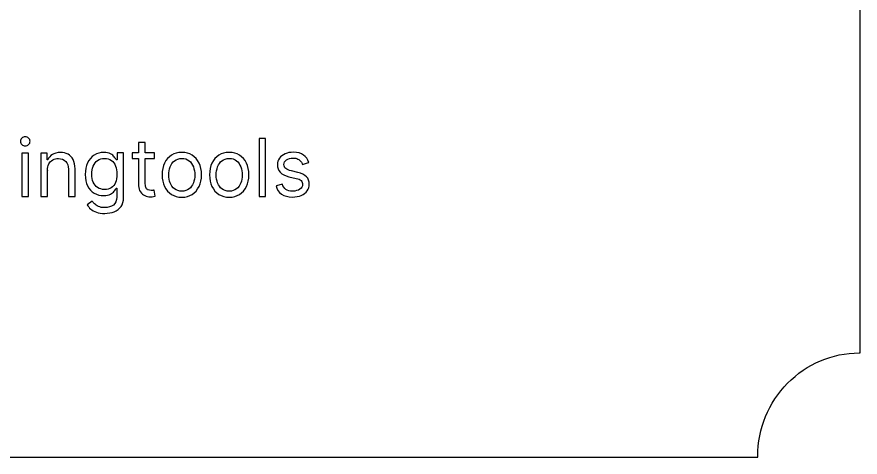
# Model space of a CAD drawing. Header units: millimetres. Extents: x -52 to 52, y -25 to 37.
# Drawn here: x 0.6 to 52.5, y -25 to 2.1 of the extents above; entities that cross this region are included whole.
import ezdxf

# ---------------------------------------------------------------- set-up
doc = ezdxf.new("R2010")
doc.units = ezdxf.units.MM
doc.header["$MEASUREMENT"] = 0
doc.layers.add('layer 1', color=7, linetype='Continuous')

msp = doc.modelspace()

# ---------------------------------------------------------------- linework, layer by layer
at = {"layer": 'layer 1', "lineweight": 25}
msp.add_open_spline([(46.2098, -25), (46.2098, -25), (-46.2147, -25), (-46.2147, -25), (-46.2147, -25), (-46.2147, -25), (-46.2147, -24.9397), (-46.2147, -24.9397), (-46.2147, -24.9397), (-46.2147, -23.2402), (-46.861, -21.6463), (-48.0401, -20.4496), (-48.0401, -20.4496), (-49.2143, -19.2478), (-50.7782, -18.5891), (-52.4408, -18.5891), (-52.4408, -18.5891), (-52.4408, -18.5891), (-52.5, -18.5891), (-52.5, -18.5891), (-52.5, -18.5891), (-52.5, -18.5891), (-52.5, 18.5942), (-52.5, 18.5942), (-52.5, 18.5942), (-52.5, 18.5942), (-52.4408, 18.5942), (-52.4408, 18.5942), (-52.4408, 18.5942), (-50.7733, 18.5942), (-49.2143, 19.2528), (-48.0401, 20.4546), (-48.0401, 20.4546), (-46.861, 21.6513), (-46.2147, 23.2452), (-46.2147, 24.9397), (-46.2147, 24.9397), (-46.2147, 24.9397), (-46.2147, 25), (-46.2147, 25), (-46.2147, 25), (-46.2147, 25), (46.2098, 25), (46.2098, 25), (46.2098, 25), (46.2098, 25), (46.2098, 24.9397), (46.2098, 24.9397), (46.2098, 24.9397), (46.2098, 23.2453), (46.861, 21.6513), (48.0352, 20.4546), (48.0352, 20.4546), (49.2143, 19.2529), (50.7782, 18.5942), (52.4408, 18.5942), (52.4408, 18.5942), (52.4408, 18.5942), (52.5, 18.5942), (52.5, 18.5942), (52.5, 18.5942), (52.5, 18.5942), (52.5, -18.5891), (52.5, -18.5891), (52.5, -18.5891), (52.5, -18.5891), (52.4408, -18.5891), (52.4408, -18.5891), (52.4408, -18.5891), (50.7782, -18.5891), (49.2143, -19.2528), (48.0352, -20.4496), (48.0352, -20.4496), (46.8561, -21.6463), (46.2098, -23.2402), (46.2098, -24.9397), (46.2098, -24.9397), (46.2098, -24.9397), (46.2098, -25), (46.2098, -25)], degree=3, knots=[0, 0, 0, 0, 0.047619, 0.047619, 0.047619, 0.047619, 0.0952381, 0.0952381, 0.0952381, 0.0952381, 0.1428571, 0.1428571, 0.1428571, 0.1428571, 0.1904762, 0.1904762, 0.1904762, 0.1904762, 0.2380952, 0.2380952, 0.2380952, 0.2380952, 0.2857143, 0.2857143, 0.2857143, 0.2857143, 0.3333333, 0.3333333, 0.3333333, 0.3333333, 0.3809524, 0.3809524, 0.3809524, 0.3809524, 0.4285714, 0.4285714, 0.4285714, 0.4285714, 0.4761905, 0.4761905, 0.4761905, 0.4761905, 0.5238095, 0.5238095, 0.5238095, 0.5238095, 0.5714286, 0.5714286, 0.5714286, 0.5714286, 0.6190476, 0.6190476, 0.6190476, 0.6190476, 0.6666667, 0.6666667, 0.6666667, 0.6666667, 0.7142857, 0.7142857, 0.7142857, 0.7142857, 0.7619048, 0.7619048, 0.7619048, 0.7619048, 0.8095238, 0.8095238, 0.8095238, 0.8095238, 0.8571429, 0.8571429, 0.8571429, 0.8571429, 0.9047619, 0.9047619, 0.9047619, 0.9047619, 1, 1, 1, 1], dxfattribs=at)
at = {"layer": 'layer 1', "color": 242}
for points, knots in [([(1.1609, -5.8372), (1.0795, -5.8372), (1.0144, -5.81), (0.9547, -5.7558), (0.9547, -5.7558), (0.8951, -5.7015), (0.8679, -5.6364), (0.8679, -5.5604), (0.8679, -5.5604), (0.8679, -5.4845), (0.8951, -5.4194), (0.9547, -5.365), (0.9547, -5.365), (1.0144, -5.3108), (1.0795, -5.2836), (1.1609, -5.2836), (1.1609, -5.2836), (1.2424, -5.2836), (1.3076, -5.3108), (1.3672, -5.365), (1.3672, -5.365), (1.4269, -5.4194), (1.4541, -5.4845), (1.4541, -5.5604), (1.4541, -5.5604), (1.4541, -5.6364), (1.4269, -5.7015), (1.3672, -5.7558), (1.3672, -5.7558), (1.3076, -5.81), (1.2424, -5.8372), (1.1609, -5.8372)], [0, 0, 0, 0, 0.1111111, 0.1111111, 0.1111111, 0.1111111, 0.2222222, 0.2222222, 0.2222222, 0.2222222, 0.3333333, 0.3333333, 0.3333333, 0.3333333, 0.4444444, 0.4444444, 0.4444444, 0.4444444, 0.5555556, 0.5555556, 0.5555556, 0.5555556, 0.6666667, 0.6666667, 0.6666667, 0.6666667, 0.7777778, 0.7777778, 0.7777778, 0.7777778, 1, 1, 1, 1]), ([(9.1601, -8.9305), (9.1601, -8.9305), (9.095, -8.9521), (9.0462, -8.963), (9.0462, -8.963), (8.9973, -8.9739), (8.9322, -8.9793), (8.8562, -8.9793), (8.8562, -8.9793), (8.7422, -8.9793), (8.6283, -8.9521), (8.5143, -8.9033), (8.5143, -8.9033), (8.4058, -8.8545), (8.3136, -8.7786), (8.243, -8.6754), (8.243, -8.6754), (8.1724, -8.5777), (8.1345, -8.4475), (8.1345, -8.29), (8.1345, -8.29), (8.1345, -8.29), (8.1345, -6.6241), (8.1345, -6.6241), (8.1345, -6.6241), (8.1345, -6.6241), (7.7329, -6.6241), (7.7329, -6.6241), (7.7329, -6.6241), (7.7329, -6.6241), (7.7329, -6.2767), (7.7329, -6.2767), (7.7329, -6.2767), (7.7329, -6.2767), (8.1345, -6.2767), (8.1345, -6.2767), (8.1345, -6.2767), (8.1345, -6.2767), (8.1345, -5.6418), (8.1345, -5.6418), (8.1345, -5.6418), (8.1345, -5.6418), (8.5415, -5.6418), (8.5415, -5.6418), (8.5415, -5.6418), (8.5415, -5.6418), (8.5415, -6.2767), (8.5415, -6.2767), (8.5415, -6.2767), (8.5415, -6.2767), (9.1113, -6.2767), (9.1113, -6.2767), (9.1113, -6.2767), (9.1113, -6.2767), (9.1113, -6.6241), (9.1113, -6.6241), (9.1113, -6.6241), (9.1113, -6.6241), (8.5415, -6.6241), (8.5415, -6.6241), (8.5415, -6.6241), (8.5415, -6.6241), (8.5415, -8.1816), (8.5415, -8.1816), (8.5415, -8.1816), (8.5415, -8.2954), (8.5632, -8.3823), (8.5957, -8.4421), (8.5957, -8.4421), (8.6283, -8.4963), (8.6717, -8.5342), (8.726, -8.556), (8.726, -8.556), (8.7802, -8.5723), (8.8399, -8.5831), (8.8997, -8.5831), (8.8997, -8.5831), (8.943, -8.5831), (8.9811, -8.5831), (9.0082, -8.5831), (9.0082, -8.5831), (9.0407, -8.5777), (9.0625, -8.5723), (9.0787, -8.5668), (9.0787, -8.5668), (9.0787, -8.5668), (9.1601, -8.9359), (9.1601, -8.9359), (9.1601, -8.9359), (9.1601, -8.9359), (9.1601, -8.9305), (9.1601, -8.9305)], [0, 0, 0, 0, 0.0416667, 0.0416667, 0.0416667, 0.0416667, 0.0833333, 0.0833333, 0.0833333, 0.0833333, 0.125, 0.125, 0.125, 0.125, 0.1666667, 0.1666667, 0.1666667, 0.1666667, 0.2083333, 0.2083333, 0.2083333, 0.2083333, 0.25, 0.25, 0.25, 0.25, 0.2916667, 0.2916667, 0.2916667, 0.2916667, 0.3333333, 0.3333333, 0.3333333, 0.3333333, 0.375, 0.375, 0.375, 0.375, 0.4166667, 0.4166667, 0.4166667, 0.4166667, 0.4583333, 0.4583333, 0.4583333, 0.4583333, 0.5, 0.5, 0.5, 0.5, 0.5416667, 0.5416667, 0.5416667, 0.5416667, 0.5833333, 0.5833333, 0.5833333, 0.5833333, 0.625, 0.625, 0.625, 0.625, 0.6666667, 0.6666667, 0.6666667, 0.6666667, 0.7083333, 0.7083333, 0.7083333, 0.7083333, 0.75, 0.75, 0.75, 0.75, 0.7916667, 0.7916667, 0.7916667, 0.7916667, 0.8333333, 0.8333333, 0.8333333, 0.8333333, 0.875, 0.875, 0.875, 0.875, 0.9166667, 0.9166667, 0.9166667, 0.9166667, 1, 1, 1, 1]), ([(15.9437, -5.3922), (15.9437, -5.3922), (15.9437, -8.9467), (15.9437, -8.9467), (15.9437, -8.9467), (15.9437, -8.9467), (15.5367, -8.9467), (15.5367, -8.9467), (15.5367, -8.9467), (15.5367, -8.9467), (15.5367, -5.3922), (15.5367, -5.3922), (15.5367, -5.3922), (15.5367, -5.3922), (15.9437, -5.3922), (15.9437, -5.3922)], [0, 0, 0, 0, 0.2, 0.2, 0.2, 0.2, 0.4, 0.4, 0.4, 0.4, 0.6, 0.6, 0.6, 0.6, 1, 1, 1, 1]), ([(0.9547, -8.9467), (0.9547, -8.9467), (0.9547, -6.2822), (0.9547, -6.2822), (0.9547, -6.2822), (0.9547, -6.2822), (1.3618, -6.2821), (1.3618, -6.2821), (1.3618, -6.2821), (1.3618, -6.2821), (1.3618, -8.9467), (1.3618, -8.9467), (1.3618, -8.9467), (1.3618, -8.9467), (0.9547, -8.9467), (0.9547, -8.9467)], [0, 0, 0, 0, 0.2, 0.2, 0.2, 0.2, 0.4, 0.4, 0.4, 0.4, 0.6, 0.6, 0.6, 0.6, 1, 1, 1, 1]), ([(2.5231, -7.3404), (2.5231, -7.3404), (2.5231, -8.9467), (2.5231, -8.9467), (2.5231, -8.9467), (2.5231, -8.9467), (2.1161, -8.9467), (2.1161, -8.9467), (2.1161, -8.9467), (2.1161, -8.9467), (2.1161, -6.2822), (2.1161, -6.2822), (2.1161, -6.2822), (2.1161, -6.2822), (2.5122, -6.2821), (2.5122, -6.2821), (2.5122, -6.2821), (2.5122, -6.2821), (2.5122, -6.7), (2.5122, -6.7), (2.5122, -6.7), (2.5122, -6.7), (2.5447, -6.7), (2.5447, -6.7), (2.5447, -6.7), (2.6099, -6.5644), (2.7021, -6.4558), (2.827, -6.3745), (2.827, -6.3745), (2.9517, -6.2931), (3.12, -6.2497), (3.3208, -6.2497), (3.3208, -6.2497), (3.4999, -6.2497), (3.6573, -6.2876), (3.7929, -6.3582), (3.7929, -6.3582), (3.9286, -6.4342), (4.0317, -6.5427), (4.1076, -6.6892), (4.1076, -6.6892), (4.1836, -6.8358), (4.2216, -7.0257), (4.2216, -7.2536), (4.2216, -7.2536), (4.2216, -7.2536), (4.2216, -8.9469), (4.2216, -8.9469), (4.2216, -8.9469), (4.2216, -8.9469), (3.8147, -8.9467), (3.8147, -8.9467), (3.8147, -8.9467), (3.8147, -8.9467), (3.8147, -7.2807), (3.8147, -7.2807), (3.8147, -7.2807), (3.8147, -7.069), (3.7605, -6.9062), (3.6519, -6.7923), (3.6519, -6.7923), (3.5433, -6.6729), (3.3914, -6.6186), (3.2014, -6.6186), (3.2014, -6.6186), (3.0712, -6.6186), (2.9518, -6.6458), (2.8542, -6.7055), (2.8542, -6.7055), (2.751, -6.7597), (2.6696, -6.8466), (2.61, -6.9551), (2.61, -6.9551), (2.5502, -7.0637), (2.5231, -7.1939), (2.5231, -7.3513), (2.5231, -7.3513), (2.5231, -7.3513), (2.5231, -7.3404), (2.5231, -7.3404)], [0, 0, 0, 0, 0.047619, 0.047619, 0.047619, 0.047619, 0.0952381, 0.0952381, 0.0952381, 0.0952381, 0.1428571, 0.1428571, 0.1428571, 0.1428571, 0.1904762, 0.1904762, 0.1904762, 0.1904762, 0.2380952, 0.2380952, 0.2380952, 0.2380952, 0.2857143, 0.2857143, 0.2857143, 0.2857143, 0.3333333, 0.3333333, 0.3333333, 0.3333333, 0.3809524, 0.3809524, 0.3809524, 0.3809524, 0.4285714, 0.4285714, 0.4285714, 0.4285714, 0.4761905, 0.4761905, 0.4761905, 0.4761905, 0.5238095, 0.5238095, 0.5238095, 0.5238095, 0.5714286, 0.5714286, 0.5714286, 0.5714286, 0.6190476, 0.6190476, 0.6190476, 0.6190476, 0.6666667, 0.6666667, 0.6666667, 0.6666667, 0.7142857, 0.7142857, 0.7142857, 0.7142857, 0.7619048, 0.7619048, 0.7619048, 0.7619048, 0.8095238, 0.8095238, 0.8095238, 0.8095238, 0.8571429, 0.8571429, 0.8571429, 0.8571429, 0.9047619, 0.9047619, 0.9047619, 0.9047619, 1, 1, 1, 1]), ([(6.0505, -9.9996), (5.8552, -9.9996), (5.6815, -9.9725), (5.5405, -9.9235), (5.5405, -9.9235), (5.3993, -9.8747), (5.2799, -9.8097), (5.1877, -9.7283), (5.1877, -9.7283), (5.0954, -9.6469), (5.0194, -9.56), (4.9598, -9.4677), (4.9598, -9.4677), (4.9598, -9.4677), (5.2854, -9.2398), (5.2854, -9.2398), (5.2854, -9.2398), (5.3233, -9.2886), (5.3668, -9.3429), (5.4264, -9.4081), (5.4264, -9.4081), (5.4861, -9.4732), (5.5621, -9.5274), (5.6598, -9.5709), (5.6598, -9.5709), (5.7575, -9.6197), (5.8877, -9.6414), (6.0505, -9.6414), (6.0505, -9.6414), (6.2676, -9.6414), (6.4413, -9.5872), (6.5824, -9.484), (6.5824, -9.484), (6.7234, -9.3809), (6.794, -9.2181), (6.794, -8.9956), (6.794, -8.9956), (6.794, -8.9956), (6.794, -8.4528), (6.794, -8.4528), (6.794, -8.4528), (6.794, -8.4528), (6.7615, -8.453), (6.7615, -8.453), (6.7615, -8.453), (6.7289, -8.5018), (6.691, -8.5615), (6.6312, -8.632), (6.6312, -8.632), (6.577, -8.7025), (6.4956, -8.7678), (6.3979, -8.822), (6.3979, -8.822), (6.2949, -8.8762), (6.1591, -8.9034), (5.9854, -8.9034), (5.9854, -8.9034), (5.7684, -8.9034), (5.5784, -8.8546), (5.4047, -8.7514), (5.4047, -8.7514), (5.2312, -8.6483), (5.1009, -8.5018), (4.9977, -8.3064), (4.9977, -8.3064), (4.9001, -8.1111), (4.8512, -7.8777), (4.8512, -7.5955), (4.8512, -7.5955), (4.8512, -7.3134), (4.9001, -7.0854), (4.9977, -6.8792), (4.9977, -6.8792), (5.0954, -6.6784), (5.2257, -6.521), (5.3993, -6.4071), (5.3993, -6.4071), (5.5729, -6.2931), (5.7684, -6.2388), (5.9908, -6.2388), (5.9908, -6.2388), (6.1645, -6.2388), (6.3002, -6.2659), (6.4033, -6.3257), (6.4033, -6.3257), (6.5064, -6.3854), (6.5824, -6.4504), (6.6366, -6.521), (6.6366, -6.521), (6.6909, -6.5915), (6.7343, -6.6513), (6.7669, -6.7001), (6.7669, -6.7001), (6.7669, -6.7001), (6.8103, -6.7), (6.8103, -6.7), (6.8103, -6.7), (6.8103, -6.7), (6.8103, -6.2767), (6.8103, -6.2767), (6.8103, -6.2767), (6.8103, -6.2767), (7.2065, -6.2767), (7.2065, -6.2767), (7.2065, -6.2767), (7.2065, -6.2767), (7.2065, -9.0174), (7.2065, -9.0174), (7.2065, -9.0174), (7.2065, -9.2453), (7.1576, -9.4353), (7.0491, -9.5763), (7.0491, -9.5763), (6.9459, -9.7174), (6.8049, -9.826), (6.6312, -9.8911), (6.6312, -9.8911), (6.4575, -9.9561), (6.2622, -9.9942), (6.0505, -9.9942), (6.0505, -9.9942), (6.0505, -9.9942), (6.0505, -9.9996), (6.0505, -9.9996)], [0, 0, 0, 0, 0.03125, 0.03125, 0.03125, 0.03125, 0.0625, 0.0625, 0.0625, 0.0625, 0.09375, 0.09375, 0.09375, 0.09375, 0.125, 0.125, 0.125, 0.125, 0.15625, 0.15625, 0.15625, 0.15625, 0.1875, 0.1875, 0.1875, 0.1875, 0.21875, 0.21875, 0.21875, 0.21875, 0.25, 0.25, 0.25, 0.25, 0.28125, 0.28125, 0.28125, 0.28125, 0.3125, 0.3125, 0.3125, 0.3125, 0.34375, 0.34375, 0.34375, 0.34375, 0.375, 0.375, 0.375, 0.375, 0.40625, 0.40625, 0.40625, 0.40625, 0.4375, 0.4375, 0.4375, 0.4375, 0.46875, 0.46875, 0.46875, 0.46875, 0.5, 0.5, 0.5, 0.5, 0.53125, 0.53125, 0.53125, 0.53125, 0.5625, 0.5625, 0.5625, 0.5625, 0.59375, 0.59375, 0.59375, 0.59375, 0.625, 0.625, 0.625, 0.625, 0.65625, 0.65625, 0.65625, 0.65625, 0.6875, 0.6875, 0.6875, 0.6875, 0.71875, 0.71875, 0.71875, 0.71875, 0.75, 0.75, 0.75, 0.75, 0.78125, 0.78125, 0.78125, 0.78125, 0.8125, 0.8125, 0.8125, 0.8125, 0.84375, 0.84375, 0.84375, 0.84375, 0.875, 0.875, 0.875, 0.875, 0.90625, 0.90625, 0.90625, 0.90625, 0.9375, 0.9375, 0.9375, 0.9375, 1, 1, 1, 1]), ([(6.0343, -8.5344), (6.1971, -8.5344), (6.3382, -8.4963), (6.4522, -8.4204), (6.4522, -8.4204), (6.5661, -8.3445), (6.6529, -8.2359), (6.7126, -8.0948), (6.7126, -8.0948), (6.7724, -7.9537), (6.7995, -7.7855), (6.7995, -7.5901), (6.7995, -7.5901), (6.7995, -7.3948), (6.7724, -7.2266), (6.7126, -7.0799), (6.7126, -7.0799), (6.6529, -6.9334), (6.5715, -6.8195), (6.4577, -6.7327), (6.4577, -6.7327), (6.3437, -6.6513), (6.2026, -6.6078), (6.0398, -6.6078), (6.0398, -6.6078), (5.8769, -6.6078), (5.7196, -6.6513), (5.6056, -6.7381), (5.6056, -6.7381), (5.4916, -6.825), (5.4047, -6.9443), (5.3451, -7.0908), (5.3451, -7.0908), (5.2854, -7.2373), (5.2582, -7.4055), (5.2582, -7.5846), (5.2582, -7.5846), (5.2582, -7.7638), (5.2854, -7.932), (5.3451, -8.0731), (5.3451, -8.0731), (5.4047, -8.2143), (5.4916, -8.3281), (5.6056, -8.4041), (5.6056, -8.4041), (5.7196, -8.4855), (5.8661, -8.5236), (6.0344, -8.5236), (6.0344, -8.5236), (6.0344, -8.5236), (6.0343, -8.5344), (6.0343, -8.5344)], [0, 0, 0, 0, 0.0714286, 0.0714286, 0.0714286, 0.0714286, 0.1428571, 0.1428571, 0.1428571, 0.1428571, 0.2142857, 0.2142857, 0.2142857, 0.2142857, 0.2857143, 0.2857143, 0.2857143, 0.2857143, 0.3571429, 0.3571429, 0.3571429, 0.3571429, 0.4285714, 0.4285714, 0.4285714, 0.4285714, 0.5, 0.5, 0.5, 0.5, 0.5714286, 0.5714286, 0.5714286, 0.5714286, 0.6428571, 0.6428571, 0.6428571, 0.6428571, 0.7142857, 0.7142857, 0.7142857, 0.7142857, 0.7857143, 0.7857143, 0.7857143, 0.7857143, 0.8571429, 0.8571429, 0.8571429, 0.8571429, 1, 1, 1, 1]), ([(10.7882, -9.001), (10.5494, -9.001), (10.3378, -8.9414), (10.1533, -8.8274), (10.1533, -8.8274), (9.9742, -8.7134), (9.8331, -8.5506), (9.73, -8.3444), (9.73, -8.3444), (9.6269, -8.1381), (9.578, -7.8994), (9.578, -7.6226), (9.578, -7.6226), (9.578, -7.3458), (9.6269, -7.1016), (9.73, -6.8955), (9.73, -6.8955), (9.8331, -6.6892), (9.9742, -6.5264), (10.1533, -6.4125), (10.1533, -6.4125), (10.3324, -6.2985), (10.544, -6.2388), (10.7882, -6.2388), (10.7882, -6.2388), (11.0324, -6.2388), (11.2387, -6.2985), (11.4232, -6.4125), (11.4232, -6.4125), (11.6022, -6.5264), (11.7434, -6.6892), (11.8464, -6.8955), (11.8464, -6.8955), (11.9495, -7.1016), (11.9984, -7.3459), (11.9984, -7.6226), (11.9984, -7.6226), (11.9984, -7.8993), (11.9495, -8.1381), (11.8464, -8.3444), (11.8464, -8.3444), (11.7434, -8.5506), (11.6022, -8.7079), (11.4232, -8.8274), (11.4232, -8.8274), (11.2441, -8.9414), (11.0324, -9.001), (10.7882, -9.001)], [0, 0, 0, 0, 0.0769231, 0.0769231, 0.0769231, 0.0769231, 0.1538462, 0.1538462, 0.1538462, 0.1538462, 0.2307692, 0.2307692, 0.2307692, 0.2307692, 0.3076923, 0.3076923, 0.3076923, 0.3076923, 0.3846154, 0.3846154, 0.3846154, 0.3846154, 0.4615385, 0.4615385, 0.4615385, 0.4615385, 0.5384615, 0.5384615, 0.5384615, 0.5384615, 0.6153846, 0.6153846, 0.6153846, 0.6153846, 0.6923077, 0.6923077, 0.6923077, 0.6923077, 0.7692308, 0.7692308, 0.7692308, 0.7692308, 0.8461538, 0.8461538, 0.8461538, 0.8461538, 1, 1, 1, 1]), ([(10.7882, -8.632), (10.9727, -8.632), (11.1192, -8.5831), (11.2387, -8.4909), (11.2387, -8.4909), (11.358, -8.3986), (11.4449, -8.2738), (11.4992, -8.1219), (11.4992, -8.1219), (11.5534, -7.9699), (11.586, -7.8016), (11.586, -7.6281), (11.586, -7.6281), (11.586, -7.4544), (11.5589, -7.2861), (11.4992, -7.1288), (11.4992, -7.1288), (11.4449, -6.9768), (11.3527, -6.8519), (11.2387, -6.7543), (11.2387, -6.7543), (11.1247, -6.6567), (10.9728, -6.6132), (10.7882, -6.6132), (10.7882, -6.6132), (10.6037, -6.6132), (10.4571, -6.662), (10.3378, -6.7543), (10.3378, -6.7543), (10.2184, -6.8465), (10.1315, -6.9714), (10.0773, -7.1288), (10.0773, -7.1288), (10.0231, -7.2807), (9.9904, -7.4489), (9.9904, -7.6281), (9.9904, -7.6281), (9.9904, -7.8071), (10.0176, -7.9699), (10.0773, -8.1219), (10.0773, -8.1219), (10.1315, -8.2738), (10.2238, -8.3986), (10.3378, -8.4909), (10.3378, -8.4909), (10.4571, -8.5831), (10.6037, -8.632), (10.7882, -8.632)], [0, 0, 0, 0, 0.0769231, 0.0769231, 0.0769231, 0.0769231, 0.1538462, 0.1538462, 0.1538462, 0.1538462, 0.2307692, 0.2307692, 0.2307692, 0.2307692, 0.3076923, 0.3076923, 0.3076923, 0.3076923, 0.3846154, 0.3846154, 0.3846154, 0.3846154, 0.4615385, 0.4615385, 0.4615385, 0.4615385, 0.5384615, 0.5384615, 0.5384615, 0.5384615, 0.6153846, 0.6153846, 0.6153846, 0.6153846, 0.6923077, 0.6923077, 0.6923077, 0.6923077, 0.7692308, 0.7692308, 0.7692308, 0.7692308, 0.8461538, 0.8461538, 0.8461538, 0.8461538, 1, 1, 1, 1]), ([(13.7025, -9.001), (13.4637, -9.001), (13.252, -8.9414), (13.0676, -8.8274), (13.0676, -8.8274), (12.8884, -8.7134), (12.7473, -8.5506), (12.6442, -8.3444), (12.6442, -8.3444), (12.5411, -8.1381), (12.4923, -7.8994), (12.4923, -7.6226), (12.4923, -7.6226), (12.4923, -7.3458), (12.5411, -7.1016), (12.6442, -6.8955), (12.6442, -6.8955), (12.7473, -6.6892), (12.8884, -6.5264), (13.0676, -6.4125), (13.0676, -6.4125), (13.2466, -6.2985), (13.4583, -6.2388), (13.7025, -6.2388), (13.7025, -6.2388), (13.9467, -6.2388), (14.1529, -6.2985), (14.3374, -6.4125), (14.3374, -6.4125), (14.5165, -6.5264), (14.6576, -6.6892), (14.7607, -6.8955), (14.7607, -6.8955), (14.8637, -7.1016), (14.9126, -7.3459), (14.9126, -7.6226), (14.9126, -7.6226), (14.9126, -7.8993), (14.8637, -8.1381), (14.7607, -8.3444), (14.7607, -8.3444), (14.6576, -8.5506), (14.5165, -8.7079), (14.3374, -8.8274), (14.3374, -8.8274), (14.1583, -8.9414), (13.9467, -9.001), (13.7025, -9.001)], [0, 0, 0, 0, 0.0769231, 0.0769231, 0.0769231, 0.0769231, 0.1538462, 0.1538462, 0.1538462, 0.1538462, 0.2307692, 0.2307692, 0.2307692, 0.2307692, 0.3076923, 0.3076923, 0.3076923, 0.3076923, 0.3846154, 0.3846154, 0.3846154, 0.3846154, 0.4615385, 0.4615385, 0.4615385, 0.4615385, 0.5384615, 0.5384615, 0.5384615, 0.5384615, 0.6153846, 0.6153846, 0.6153846, 0.6153846, 0.6923077, 0.6923077, 0.6923077, 0.6923077, 0.7692308, 0.7692308, 0.7692308, 0.7692308, 0.8461538, 0.8461538, 0.8461538, 0.8461538, 1, 1, 1, 1]), ([(13.7025, -8.632), (13.8869, -8.632), (14.0335, -8.5831), (14.1529, -8.4909), (14.1529, -8.4909), (14.2723, -8.3986), (14.3591, -8.2738), (14.4134, -8.1219), (14.4134, -8.1219), (14.4676, -7.9699), (14.5002, -7.8016), (14.5002, -7.6281), (14.5002, -7.6281), (14.5002, -7.4544), (14.473, -7.2861), (14.4134, -7.1288), (14.4134, -7.1288), (14.3591, -6.9768), (14.2668, -6.8519), (14.1529, -6.7543), (14.1529, -6.7543), (14.039, -6.6567), (13.8869, -6.6132), (13.7025, -6.6132), (13.7025, -6.6132), (13.5179, -6.6132), (13.3714, -6.662), (13.252, -6.7543), (13.252, -6.7543), (13.1326, -6.8465), (13.0458, -6.9714), (12.9915, -7.1288), (12.9915, -7.1288), (12.9372, -7.2807), (12.9046, -7.4489), (12.9046, -7.6281), (12.9046, -7.6281), (12.9046, -7.8071), (12.9318, -7.9699), (12.9915, -8.1219), (12.9915, -8.1219), (13.0458, -8.2738), (13.1381, -8.3986), (13.252, -8.4909), (13.252, -8.4909), (13.366, -8.5831), (13.5179, -8.632), (13.7025, -8.632)], [0, 0, 0, 0, 0.0769231, 0.0769231, 0.0769231, 0.0769231, 0.1538462, 0.1538462, 0.1538462, 0.1538462, 0.2307692, 0.2307692, 0.2307692, 0.2307692, 0.3076923, 0.3076923, 0.3076923, 0.3076923, 0.3846154, 0.3846154, 0.3846154, 0.3846154, 0.4615385, 0.4615385, 0.4615385, 0.4615385, 0.5384615, 0.5384615, 0.5384615, 0.5384615, 0.6153846, 0.6153846, 0.6153846, 0.6153846, 0.6923077, 0.6923077, 0.6923077, 0.6923077, 0.7692308, 0.7692308, 0.7692308, 0.7692308, 0.8461538, 0.8461538, 0.8461538, 0.8461538, 1, 1, 1, 1]), ([(18.5812, -6.8737), (18.5812, -6.8737), (18.2121, -6.9768), (18.2121, -6.9768), (18.2121, -6.9768), (18.1905, -6.9171), (18.1524, -6.8574), (18.1091, -6.7977), (18.1091, -6.7977), (18.0656, -6.7379), (18.006, -6.6891), (17.93, -6.6512), (17.93, -6.6512), (17.854, -6.6131), (17.7563, -6.5914), (17.637, -6.5914), (17.637, -6.5914), (17.4742, -6.5914), (17.3384, -6.6295), (17.2298, -6.7054), (17.2298, -6.7054), (17.1213, -6.7814), (17.067, -6.8736), (17.067, -6.9875), (17.067, -6.9875), (17.067, -7.0907), (17.1051, -7.1721), (17.181, -7.2317), (17.181, -7.2317), (17.257, -7.2915), (17.371, -7.3403), (17.5284, -7.3784), (17.5284, -7.3784), (17.5284, -7.3784), (17.9245, -7.476), (17.9245, -7.476), (17.9245, -7.476), (18.1633, -7.5357), (18.3424, -7.6226), (18.4563, -7.7419), (18.4563, -7.7419), (18.5757, -7.8613), (18.63, -8.0133), (18.63, -8.1978), (18.63, -8.1978), (18.63, -8.3497), (18.5866, -8.4854), (18.4997, -8.6048), (18.4997, -8.6048), (18.4129, -8.7242), (18.288, -8.8219), (18.1361, -8.887), (18.1361, -8.887), (17.9842, -8.952), (17.7996, -8.9901), (17.5935, -8.9901), (17.5935, -8.9901), (17.3221, -8.9901), (17.0942, -8.9304), (16.9205, -8.811), (16.9205, -8.811), (16.7414, -8.6915), (16.6275, -8.518), (16.584, -8.2954), (16.584, -8.2954), (16.584, -8.2954), (16.9748, -8.1978), (16.9748, -8.1978), (16.9748, -8.1978), (17.0128, -8.3388), (17.0833, -8.4473), (17.1864, -8.518), (17.1864, -8.518), (17.2896, -8.5885), (17.4252, -8.6264), (17.5935, -8.6264), (17.5935, -8.6264), (17.7834, -8.6264), (17.9354, -8.5885), (18.0493, -8.5071), (18.0493, -8.5071), (18.1632, -8.4257), (18.2175, -8.328), (18.2175, -8.214), (18.2175, -8.214), (18.2175, -8.1217), (18.185, -8.0457), (18.1199, -7.9807), (18.1199, -7.9807), (18.0547, -7.9156), (17.9571, -7.8722), (17.8213, -7.8396), (17.8213, -7.8396), (17.8213, -7.8396), (17.3764, -7.7365), (17.3764, -7.7365), (17.3764, -7.7365), (17.1322, -7.6768), (16.9531, -7.59), (16.8391, -7.4652), (16.8391, -7.4652), (16.7251, -7.3404), (16.6654, -7.1884), (16.6654, -7.0039), (16.6654, -7.0039), (16.6654, -6.8519), (16.7089, -6.7217), (16.7957, -6.6023), (16.7957, -6.6023), (16.8826, -6.4884), (16.9965, -6.3961), (17.1431, -6.3309), (17.1431, -6.3309), (17.2896, -6.2658), (17.4578, -6.2333), (17.6477, -6.2333), (17.6477, -6.2333), (17.9136, -6.2333), (18.1199, -6.293), (18.2718, -6.4068), (18.2718, -6.4068), (18.4238, -6.5208), (18.5322, -6.6728), (18.592, -6.8627), (18.592, -6.8627), (18.592, -6.8627), (18.5812, -6.8737), (18.5812, -6.8737)], [0, 0, 0, 0, 0.030303, 0.030303, 0.030303, 0.030303, 0.0606061, 0.0606061, 0.0606061, 0.0606061, 0.0909091, 0.0909091, 0.0909091, 0.0909091, 0.1212121, 0.1212121, 0.1212121, 0.1212121, 0.1515152, 0.1515152, 0.1515152, 0.1515152, 0.1818182, 0.1818182, 0.1818182, 0.1818182, 0.2121212, 0.2121212, 0.2121212, 0.2121212, 0.2424242, 0.2424242, 0.2424242, 0.2424242, 0.2727273, 0.2727273, 0.2727273, 0.2727273, 0.3030303, 0.3030303, 0.3030303, 0.3030303, 0.3333333, 0.3333333, 0.3333333, 0.3333333, 0.3636364, 0.3636364, 0.3636364, 0.3636364, 0.3939394, 0.3939394, 0.3939394, 0.3939394, 0.4242424, 0.4242424, 0.4242424, 0.4242424, 0.4545455, 0.4545455, 0.4545455, 0.4545455, 0.4848485, 0.4848485, 0.4848485, 0.4848485, 0.5151515, 0.5151515, 0.5151515, 0.5151515, 0.5454545, 0.5454545, 0.5454545, 0.5454545, 0.5757576, 0.5757576, 0.5757576, 0.5757576, 0.6060606, 0.6060606, 0.6060606, 0.6060606, 0.6363636, 0.6363636, 0.6363636, 0.6363636, 0.6666667, 0.6666667, 0.6666667, 0.6666667, 0.6969697, 0.6969697, 0.6969697, 0.6969697, 0.7272727, 0.7272727, 0.7272727, 0.7272727, 0.7575758, 0.7575758, 0.7575758, 0.7575758, 0.7878788, 0.7878788, 0.7878788, 0.7878788, 0.8181818, 0.8181818, 0.8181818, 0.8181818, 0.8484848, 0.8484848, 0.8484848, 0.8484848, 0.8787879, 0.8787879, 0.8787879, 0.8787879, 0.9090909, 0.9090909, 0.9090909, 0.9090909, 0.9393939, 0.9393939, 0.9393939, 0.9393939, 1, 1, 1, 1])]:
    msp.add_open_spline(points, degree=3, knots=knots, dxfattribs=at)

doc.saveas('drawing.dxf')
